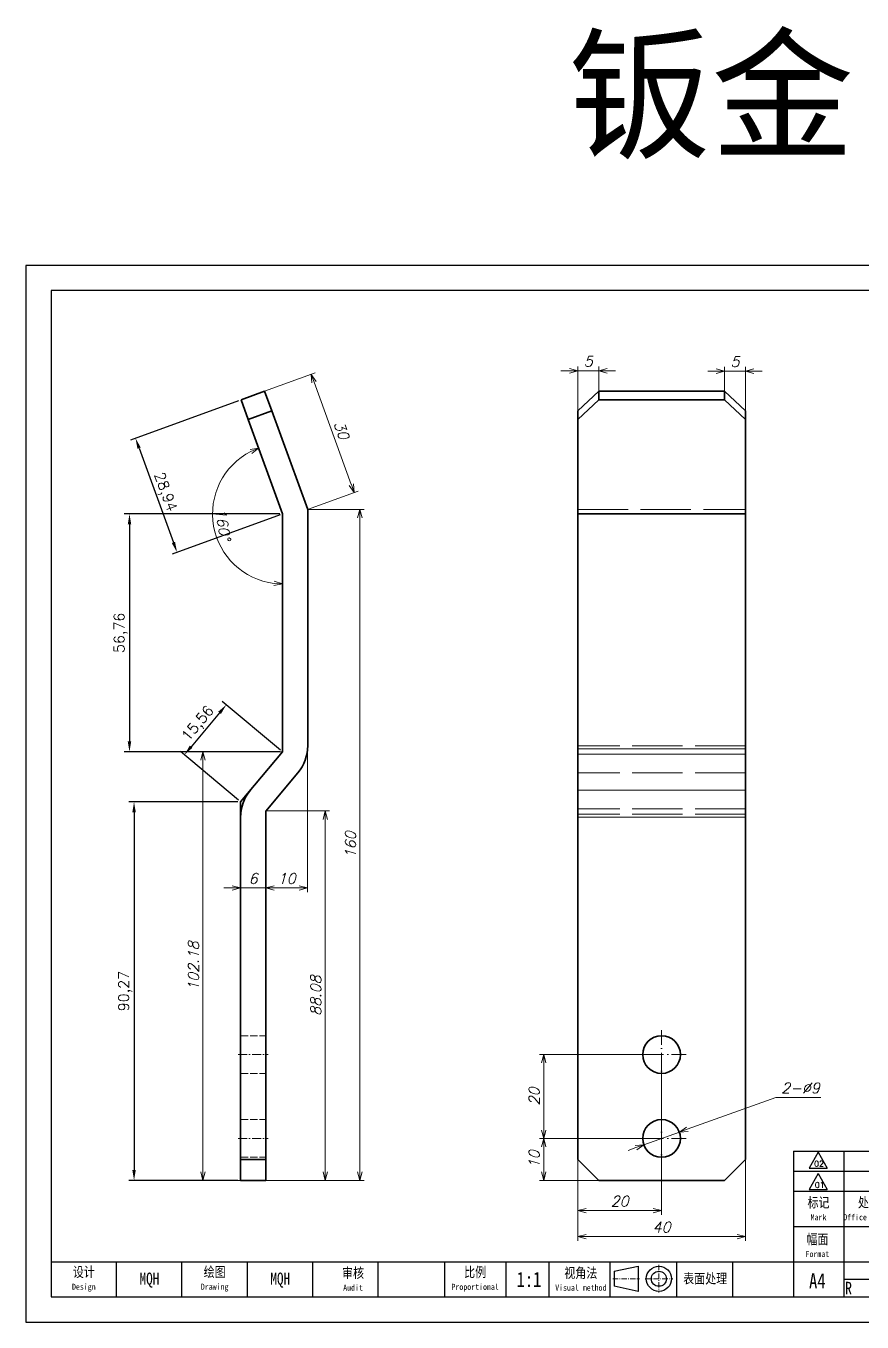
# Model space of a CAD drawing. Header units: millimetres. Extents: x 747 to 69177, y -20652 to 978.
# Drawn here: x 1800.9 to 2000.3, y 306.7 to 615.8 of the extents above; entities that cross this region are included whole.
import ezdxf

# ---------------------------------------------------------------- set-up
doc = ezdxf.new("R2010")
doc.units = ezdxf.units.MM
doc.linetypes.add('DASHDOT', pattern=[18.5, 12, -3, 0.5, -3])
doc.linetypes.add('DASHED', pattern=[15, 12, -3])
for name, color, linetype, lineweight in [('标注线', 3, 'Continuous', 25), ('细实线', 4, 'Continuous', 25), ('细点划线', 1, 'DASHDOT', 20)]:
    doc.layers.add(name, color=color, linetype=linetype, lineweight=lineweight)
doc.styles.add('DIM_FONT', font='romans.shx', dxfattribs={"oblique": 15})
doc.styles.get("Standard").update_dxf_attribs({"font": 'txt', "bigfont": 'gbcbig.shx'})
doc.styles.add('宋体', font='', dxfattribs={"width": 0.8, "height": 5})
doc.styles.get('宋体').set_extended_font_data('SimSun')
doc.dimstyles.new('ISO-25', dxfattribs={"dimtxt": 2.5, "dimasz": 2.5, "dimexe": 1.25, "dimexo": 0.625, "dimtad": 1, "dimtxsty": 'Standard', "dimcen": 2.5, "dimadec": 0, "dimazin": 0, "dimtfac": 1, "dimtmove": 0, "dimatfit": 3, "dimfxl": 0, "dimarcsym": 0})
doc.dimstyles.new('KK2.5', dxfattribs={"dimtxt": 2.5, "dimasz": 2, "dimexe": 1, "dimexo": 0, "dimgap": 1, "dimtad": 1, "dimtoh": 1, "dimdsep": 46, "dimtxsty": 'DIM_FONT', "dimblk": 'OPEN30', "dimcen": 0, "dimclrd": 3, "dimclre": 3, "dimclrt": 3, "dimazin": 2, "dimtfac": 1, "dimtmove": 0, "dimatfit": 3, "dimldrblk": 'OPEN30', "dimfxl": 0, "dimtolj": 1, "dimlwd": 20, "dimlwe": 20, "dimarcsym": 0})

# ---------------------------------------------------------------- blocks, each defined once
blk = doc.blocks.new('BZ-MQH')
for p, q in [((-213949.02, 20874.59), (-214275.72, 20874.59)), ((-214275.72, 20874.59), (-214275.72, 20643.59)), ((-213954.52, 20869.09), (-214270.22, 20869.09)), ((-214270.22, 20869.09), (-214270.22, 20649.09)), ((-214107.97, 20680.99), (-214107.97, 20664.49)), ((-214102.53, 20680.75), (-214104.48, 20677.22)), ((-214102.53, 20680.75), (-214100.59, 20677.22)), ((-214104.48, 20677.22), (-214100.59, 20677.22)), ((-214102.53, 20676.07), (-214104.48, 20672.55)), ((-214102.53, 20676.07), (-214100.59, 20672.55)), ((-214104.48, 20672.55), (-214100.59, 20672.55)), ((-214107.97, 20664.49), (-214107.97, 20649.09)), ((-214270.22, 20656.79), (-214107.97, 20656.79)), ((-214255.92, 20649.09), (-214255.92, 20656.79)), ((-214241.62, 20649.09), (-214241.62, 20656.79)), ((-214227.32, 20649.09), (-214227.32, 20656.79)), ((-214213.02, 20649.09), (-214213.02, 20656.79)), ((-214198.72, 20649.09), (-214198.72, 20656.79)), ((-214170.76, 20649.09), (-214170.76, 20656.79)), ((-214161.32, 20649.09), (-214161.32, 20656.79)), ((-214148, 20649.09), (-214148, 20656.79)), ((-214121.3, 20656.79), (-214121.3, 20649.09)), ((-214270.22, 20649.09), (-213954.52, 20649.09)), ((-214275.72, 20643.59), (-213949.02, 20643.59))]:
    blk.add_line(p, q)
at = {"layer": '标注线'}
for p, q in [((-214107.97, 20680.99), (-213954.52, 20680.99)), ((-214096.97, 20680.99), (-214096.97, 20664.49)), ((-214107.97, 20676.59), (-214022.17, 20676.59)), ((-214107.97, 20672.19), (-214022.17, 20672.19)), ((-214107.97, 20664.49), (-213954.52, 20664.49)), ((-214096.97, 20664.49), (-214096.97, 20649.09)), ((-214184.2, 20656.79), (-214184.2, 20649.09)), ((-214137.26, 20656.79), (-214133.41, 20656.79)), ((-214133.41, 20649.09), (-214133.41, 20656.79)), ((-214107.97, 20656.79), (-213954.52, 20656.79)), ((-214096.97, 20652.94), (-214082.91, 20652.94))]:
    blk.add_line(p, q, dxfattribs=at)
at = {"layer": '细实线', "ltscale": 43.147169}
for p, q in [((-214147.11, 20654.71), (-214141.9, 20655.81)), ((-214147.11, 20654.71), (-214147.11, 20651.41)), ((-214141.9, 20655.81), (-214141.9, 20650.31)), ((-214141.88, 20650.31), (-214147.11, 20651.41))]:
    blk.add_line(p, q, dxfattribs=at)
for radius in [2.75, 1.65]:
    blk.add_circle((-214137.36, 20653.06), radius, dxfattribs=at)
at = {"layer": '细点划线', "ltscale": 0.1}
for p, q in [((-214137.36, 20656.12), (-214137.36, 20650.04)), ((-214147.45, 20653.06), (-214141.62, 20653.06)), ((-214140.4, 20653.06), (-214134.32, 20653.06))]:
    blk.add_line(p, q, dxfattribs=at)
at = {"char_height": 1.238, "width": 0.2114, "attachment_point": 1}
for s, insert in [('02', (-214103.42, 20678.82)), ('01', (-214103.27, 20674.19))]:
    blk.add_mtext(s, dxfattribs=dict(at, insert=insert))
at = {"layer": '标注线', "style": '宋体'}
for s, insert, char_height, width, attachment_point in [('标记\\P{\\H0.6x;Mark}', (-214102.47, 20668.34), 2.2, 11, 5), ('处数\\P{\\H0.6x;Office Number}', (-214091.47, 20668.34), 2.2, 11, 5), ('幅面\\P{\\H0.6x;Format}', (-214102.72, 20660.3), 2.2, 13.7944, 5), ('设计\\P{\\H0.6x;Design}', (-214263.07, 20652.94), 2.2, 14.3, 5), ('绘图\\P{\\H0.6x;Drawing}', (-214234.47, 20652.94), 2.2, 14.3, 5), ('审核\\P{\\H0.6x;Audit}', (-214204.22, 20652.94), 2.2, 14.674, 5), ('比例\\P{\\H0.6x;Proportional}', (-214177.53, 20652.94), 2.2, 13.5797, 5), ('视角法\\P{\\H0.6x;Visual method}', (-214154.43, 20652.94), 2.2, 13.7944, 5), ('表面处理', (-214127.25, 20653), 2.2, 13.7944, 5), ('R', (-214096.66, 20651.02), 2.75, 6.8356, 4)]:
    blk.add_mtext(s, dxfattribs=dict(at, insert=insert, char_height=char_height, width=width, attachment_point=attachment_point))
at = {"layer": '细实线', "char_height": 3.3, "width": 13.75, "attachment_point": 5, "style": '宋体'}
for s, insert in [('1:1', (-214165.76, 20652.9)), ('A4', (-214102.74, 20652.6)), ('A4', (-214102.74, 20652.6))]:
    blk.add_mtext(s, dxfattribs=dict(at, insert=insert))
blk = doc.blocks.new('_Open30')
at = {"color": 0, "linetype": 'ByBlock', "lineweight": -2}
for p, q in [((-1, 0.27), (0, 0)), ((0, 0), (-1, -0.27)), ((0, 0), (-1, 0))]:
    blk.add_line(p, q, dxfattribs=at)
blk = doc.blocks.new('*D81')
at = {"color": 3, "lineweight": 20, "transparency": 16777216}
for p, q in [((1952.46, 350.49), (1923.34, 350.49)), ((1924.34, 342.49), (1924.34, 348.49)), ((1944.54, 340.49), (1923.34, 340.49))]:
    blk.add_line(p, q, dxfattribs=at)
at = {"layer": 'Defpoints', "color": 0, "transparency": 16777216}
for p in [(1924.34, 350.49), (1952.46, 350.49), (1944.54, 340.49)]:
    blk.add_point(p, dxfattribs=at)
at = {"color": 3, "lineweight": 20, "transparency": 16777216, "xscale": 2, "yscale": 2, "zscale": 2}
for p, rotation in [((1924.34, 350.49), 90), ((1924.34, 340.49), 270)]:
    blk.add_blockref('_Open30', p, dxfattribs=dict(at, rotation=rotation))
at = {"color": 3, "transparency": 16777216, "insert": (1922.09, 345.49), "char_height": 2.5, "attachment_point": 5, "rotation": 90, "style": 'DIM_FONT'}
blk.add_mtext('\\A1;10', dxfattribs=at)
blk = doc.blocks.new('*D82')
at = {"color": 3, "lineweight": 20, "transparency": 16777216}
for p, q in [((1952.46, 370.49), (1923.34, 370.49)), ((1924.34, 352.49), (1924.34, 368.49)), ((1944.77, 350.49), (1923.34, 350.49))]:
    blk.add_line(p, q, dxfattribs=at)
at = {"layer": 'Defpoints', "color": 0, "transparency": 16777216}
for p in [(1924.34, 370.49), (1952.46, 370.49), (1944.77, 350.49)]:
    blk.add_point(p, dxfattribs=at)
at = {"color": 3, "lineweight": 20, "transparency": 16777216, "xscale": 2, "yscale": 2, "zscale": 2}
for p, rotation in [((1924.34, 370.49), 90), ((1924.34, 350.49), 270)]:
    blk.add_blockref('_Open30', p, dxfattribs=dict(at, rotation=rotation))
at = {"color": 3, "transparency": 16777216, "insert": (1922.09, 360.49), "char_height": 2.5, "attachment_point": 5, "rotation": 90, "style": 'DIM_FONT'}
blk.add_mtext('\\A1;20', dxfattribs=at)
blk = doc.blocks.new('*D83')
at = {"color": 3, "lineweight": 20, "transparency": 16777216}
for p, q in [((1952.46, 370.49), (1952.46, 332.26)), ((1932.46, 362.28), (1932.46, 332.26)), ((1934.46, 333.26), (1950.46, 333.26))]:
    blk.add_line(p, q, dxfattribs=at)
at = {"layer": 'Defpoints', "color": 0, "transparency": 16777216}
for p in [(1952.46, 370.49), (1932.46, 362.28), (1952.46, 333.26)]:
    blk.add_point(p, dxfattribs=at)
at = {"color": 3, "lineweight": 20, "transparency": 16777216, "xscale": 2, "yscale": 2, "zscale": 2, "rotation": 180}
blk.add_blockref('_Open30', (1932.46, 333.26), dxfattribs=at)
at = {"color": 3, "lineweight": 20, "transparency": 16777216, "xscale": 2, "yscale": 2, "zscale": 2}
blk.add_blockref('_Open30', (1952.46, 333.26), dxfattribs=at)
at = {"color": 3, "transparency": 16777216, "insert": (1942.46, 335.51), "char_height": 2.5, "attachment_point": 5, "style": 'DIM_FONT'}
blk.add_mtext('\\A1;20', dxfattribs=at)
blk = doc.blocks.new('*D84')
at = {"color": 3, "lineweight": 20, "transparency": 16777216}
for p, q in [((1932.46, 352.34), (1932.46, 326.06)), ((1972.46, 350.33), (1972.46, 326.06)), ((1934.46, 327.06), (1970.46, 327.06))]:
    blk.add_line(p, q, dxfattribs=at)
at = {"layer": 'Defpoints', "color": 0, "transparency": 16777216}
for p in [(1932.46, 352.34), (1972.46, 350.33), (1972.46, 327.06)]:
    blk.add_point(p, dxfattribs=at)
at = {"color": 3, "lineweight": 20, "transparency": 16777216, "xscale": 2, "yscale": 2, "zscale": 2, "rotation": 180}
blk.add_blockref('_Open30', (1932.46, 327.06), dxfattribs=at)
at = {"color": 3, "lineweight": 20, "transparency": 16777216, "xscale": 2, "yscale": 2, "zscale": 2}
blk.add_blockref('_Open30', (1972.46, 327.06), dxfattribs=at)
at = {"color": 3, "transparency": 16777216, "insert": (1952.46, 329.31), "char_height": 2.5, "attachment_point": 5, "style": 'DIM_FONT'}
blk.add_mtext('\\A1;40', dxfattribs=at)
blk = doc.blocks.new('*D85')
at = {"color": 3, "lineweight": 20, "transparency": 16777216}
for p, q in [((1979.71, 360.26), (1958.58, 352.69)), ((1990.45, 360.26), (1979.71, 360.26)), ((1948.23, 348.97), (1956.7, 352.01)), ((1946.34, 348.3), (1944.46, 347.62))]:
    blk.add_line(p, q, dxfattribs=at)
at = {"layer": 'Defpoints', "color": 0, "transparency": 16777216}
for p in [(1956.7, 352.01), (1948.23, 348.97)]:
    blk.add_point(p, dxfattribs=at)
at = {"color": 3, "lineweight": 20, "transparency": 16777216, "xscale": 2, "yscale": 2, "zscale": 2}
for p, rotation in [((1956.7, 352.01), 199.7263257141157), ((1948.23, 348.97), 19.72632571411565)]:
    blk.add_blockref('_Open30', p, dxfattribs=dict(at, rotation=rotation))
at = {"color": 3, "transparency": 16777216, "insert": (1985.58, 362.51), "char_height": 2.5, "attachment_point": 5, "style": 'DIM_FONT'}
blk.add_mtext('\\A1;2-∅9', dxfattribs=at)
blk = doc.blocks.new('*D86')
at = {"color": 3, "lineweight": 20, "transparency": 16777216}
for p, q in [((1858.06, 428.58), (1873.26, 428.58)), ((1872.26, 342.49), (1872.26, 426.58)), ((1858.06, 340.49), (1873.26, 340.49))]:
    blk.add_line(p, q, dxfattribs=at)
at = {"layer": 'Defpoints', "color": 0, "transparency": 16777216}
for p in [(1858.06, 428.58), (1872.26, 428.58), (1858.06, 340.49)]:
    blk.add_point(p, dxfattribs=at)
at = {"color": 3, "lineweight": 20, "transparency": 16777216, "xscale": 2, "yscale": 2, "zscale": 2}
for p, rotation in [((1872.26, 428.58), 90), ((1872.26, 340.49), 270)]:
    blk.add_blockref('_Open30', p, dxfattribs=dict(at, rotation=rotation))
at = {"color": 3, "transparency": 16777216, "insert": (1870.01, 384.53), "char_height": 2.5, "attachment_point": 5, "rotation": 90, "style": 'DIM_FONT'}
blk.add_mtext('\\A1;88.08', dxfattribs=at)
blk = doc.blocks.new('*D87')
at = {"color": 3, "lineweight": 20, "transparency": 16777216}
for p, q in [((1862.06, 442.68), (1842.09, 442.68)), ((1843.09, 342.49), (1843.09, 440.68)), ((1855.06, 340.49), (1842.09, 340.49))]:
    blk.add_line(p, q, dxfattribs=at)
at = {"layer": 'Defpoints', "color": 0, "transparency": 16777216}
for p in [(1843.09, 442.68), (1862.06, 442.68), (1855.06, 340.49)]:
    blk.add_point(p, dxfattribs=at)
at = {"color": 3, "lineweight": 20, "transparency": 16777216, "xscale": 2, "yscale": 2, "zscale": 2}
for p, rotation in [((1843.09, 442.68), 90), ((1843.09, 340.49), 270)]:
    blk.add_blockref('_Open30', p, dxfattribs=dict(at, rotation=rotation))
at = {"color": 3, "transparency": 16777216, "insert": (1840.84, 391.58), "char_height": 2.5, "attachment_point": 5, "rotation": 90, "style": 'DIM_FONT'}
blk.add_mtext('\\A1;102.18', dxfattribs=at)
blk = doc.blocks.new('*D88')
at = {"color": 3, "lineweight": 20, "transparency": 16777216}
for p, q in [((1868.06, 454.72), (1868.06, 409.23)), ((1858.06, 416.81), (1858.06, 409.23)), ((1860.06, 410.23), (1866.06, 410.23))]:
    blk.add_line(p, q, dxfattribs=at)
at = {"layer": 'Defpoints', "color": 0, "transparency": 16777216}
for p in [(1868.06, 454.72), (1858.06, 416.81), (1868.06, 410.23)]:
    blk.add_point(p, dxfattribs=at)
at = {"color": 3, "lineweight": 20, "transparency": 16777216, "xscale": 2, "yscale": 2, "zscale": 2, "rotation": 180}
blk.add_blockref('_Open30', (1858.06, 410.23), dxfattribs=at)
at = {"color": 3, "lineweight": 20, "transparency": 16777216, "xscale": 2, "yscale": 2, "zscale": 2}
blk.add_blockref('_Open30', (1868.06, 410.23), dxfattribs=at)
at = {"color": 3, "transparency": 16777216, "insert": (1863.06, 412.48), "char_height": 2.5, "attachment_point": 5, "style": 'DIM_FONT'}
blk.add_mtext('\\A1;10', dxfattribs=at)
blk = doc.blocks.new('*D89')
at = {"color": 3, "lineweight": 20, "transparency": 16777216}
for p, q in [((1868.06, 500.49), (1881.51, 500.49)), ((1880.51, 342.49), (1880.51, 498.49)), ((1863.08, 340.49), (1881.51, 340.49))]:
    blk.add_line(p, q, dxfattribs=at)
at = {"layer": 'Defpoints', "color": 0, "transparency": 16777216}
for p in [(1868.06, 500.49), (1880.51, 500.49), (1863.08, 340.49)]:
    blk.add_point(p, dxfattribs=at)
at = {"color": 3, "lineweight": 20, "transparency": 16777216, "xscale": 2, "yscale": 2, "zscale": 2}
for p, rotation in [((1880.51, 500.49), 90), ((1880.51, 340.49), 270)]:
    blk.add_blockref('_Open30', p, dxfattribs=dict(at, rotation=rotation))
at = {"color": 3, "transparency": 16777216, "insert": (1878.26, 420.49), "char_height": 2.5, "attachment_point": 5, "rotation": 90, "style": 'DIM_FONT'}
blk.add_mtext('\\A1;160', dxfattribs=at)
blk = doc.blocks.new('*D90')
at = {"color": 3, "lineweight": 20, "transparency": 16777216}
for p, q in [((1857.8, 528.68), (1869.84, 533.06)), ((1878.47, 506.41), (1869.58, 530.84)), ((1868.06, 500.49), (1880.1, 504.87))]:
    blk.add_line(p, q, dxfattribs=at)
at = {"layer": 'Defpoints', "color": 0, "transparency": 16777216}
for p in [(1868.9, 532.72), (1857.8, 528.68), (1868.06, 500.49)]:
    blk.add_point(p, dxfattribs=at)
at = {"color": 3, "lineweight": 20, "transparency": 16777216, "xscale": 2, "yscale": 2, "zscale": 2}
for p, rotation in [((1868.9, 532.72), 109.9999373658037), ((1879.16, 504.53), 289.9999373658037)]:
    blk.add_blockref('_Open30', p, dxfattribs=dict(at, rotation=rotation))
at = {"color": 3, "transparency": 16777216, "insert": (1876.14, 519.4), "char_height": 2.5, "attachment_point": 5, "rotation": 289.9999, "style": 'DIM_FONT'}
blk.add_mtext('\\A1;30', dxfattribs=at)
blk = doc.blocks.new('*D91')
at = {"color": 3, "lineweight": 20, "transparency": 16777216}
blk.add_arc((1862.06, 499.43), 16.68, 116.8728, 263.1279, dxfattribs=at)
at = {"layer": 'Defpoints', "color": 0, "transparency": 16777216}
for p in [(1853.87, 521.93), (1846.08, 504.22), (1862.06, 499.43), (1862.06, 499.43), (1862.06, 442.68)]:
    blk.add_point(p, dxfattribs=at)
at = {"color": 3, "lineweight": 20, "transparency": 16777216, "xscale": 2, "yscale": 2, "zscale": 2}
for p, rotation in [((1856.36, 515.11), 23.43671814613448), ((1862.06, 482.75), 356.5639587837661)]:
    blk.add_blockref('_Open30', p, dxfattribs=dict(at, rotation=rotation))
at = {"color": 3, "transparency": 16777216, "insert": (1847.85, 496.93), "char_height": 2.5, "attachment_point": 5, "rotation": 280.0003, "style": 'DIM_FONT'}
blk.add_mtext('\\A1;160°', dxfattribs=at)
blk = doc.blocks.new('*D92')
at = {"color": 3, "lineweight": 20, "transparency": 16777216}
for p, q in [((1852.06, 397.7), (1852.06, 411.23)), ((1858.06, 397.7), (1858.06, 411.23)), ((1850.06, 410.23), (1848.06, 410.23)), ((1858.06, 410.23), (1852.06, 410.23)), ((1860.06, 410.23), (1862.06, 410.23))]:
    blk.add_line(p, q, dxfattribs=at)
at = {"layer": 'Defpoints', "color": 0, "transparency": 16777216}
for p in [(1852.06, 410.23), (1852.06, 397.7), (1858.06, 397.7)]:
    blk.add_point(p, dxfattribs=at)
at = {"color": 3, "lineweight": 20, "transparency": 16777216, "xscale": 2, "yscale": 2, "zscale": 2}
blk.add_blockref('_Open30', (1852.06, 410.23), dxfattribs=at)
at = {"color": 3, "lineweight": 20, "transparency": 16777216, "xscale": 2, "yscale": 2, "zscale": 2, "rotation": 180}
blk.add_blockref('_Open30', (1858.06, 410.23), dxfattribs=at)
at = {"color": 3, "transparency": 16777216, "insert": (1855.06, 412.48), "char_height": 2.5, "attachment_point": 5, "style": 'DIM_FONT'}
blk.add_mtext('\\A1;6', dxfattribs=at)
blk = doc.blocks.new('*D93')
at = {"color": 3, "lineweight": 20, "transparency": 16777216}
for p, q in [((1930.46, 533.56), (1928.46, 533.56)), ((1932.46, 517.93), (1932.46, 534.56)), ((1937.46, 533.56), (1932.46, 533.56)), ((1937.46, 526.63), (1937.46, 534.56)), ((1939.46, 533.56), (1941.46, 533.56))]:
    blk.add_line(p, q, dxfattribs=at)
at = {"layer": 'Defpoints', "color": 0, "transparency": 16777216}
for p in [(1932.46, 533.56), (1937.46, 526.63), (1932.46, 517.93)]:
    blk.add_point(p, dxfattribs=at)
at = {"color": 3, "lineweight": 20, "transparency": 16777216, "xscale": 2, "yscale": 2, "zscale": 2}
blk.add_blockref('_Open30', (1932.46, 533.56), dxfattribs=at)
at = {"color": 3, "lineweight": 20, "transparency": 16777216, "xscale": 2, "yscale": 2, "zscale": 2, "rotation": 180}
blk.add_blockref('_Open30', (1937.46, 533.56), dxfattribs=at)
at = {"color": 3, "transparency": 16777216, "insert": (1934.96, 535.81), "char_height": 2.5, "attachment_point": 5, "style": 'DIM_FONT'}
blk.add_mtext('\\A1;5', dxfattribs=at)
blk = doc.blocks.new('*D94')
at = {"color": 3, "lineweight": 20, "transparency": 16777216}
for p, q in [((1965.46, 533.48), (1963.46, 533.48)), ((1967.46, 526.63), (1967.46, 534.48)), ((1967.46, 533.48), (1972.46, 533.48)), ((1972.46, 518.67), (1972.46, 534.48)), ((1974.46, 533.48), (1976.46, 533.48))]:
    blk.add_line(p, q, dxfattribs=at)
at = {"layer": 'Defpoints', "color": 0, "transparency": 16777216}
for p in [(1972.46, 533.48), (1967.46, 526.63), (1972.46, 518.67)]:
    blk.add_point(p, dxfattribs=at)
at = {"color": 3, "lineweight": 20, "transparency": 16777216, "xscale": 2, "yscale": 2, "zscale": 2}
blk.add_blockref('_Open30', (1967.46, 533.48), dxfattribs=at)
at = {"color": 3, "lineweight": 20, "transparency": 16777216, "xscale": 2, "yscale": 2, "zscale": 2, "rotation": 180}
blk.add_blockref('_Open30', (1972.46, 533.48), dxfattribs=at)
at = {"color": 3, "transparency": 16777216, "insert": (1969.96, 535.73), "char_height": 2.5, "attachment_point": 5, "style": 'DIM_FONT'}
blk.add_mtext('\\A1;5', dxfattribs=at)
blk = doc.blocks.new('*D125')
at = {"color": 0, "lineweight": -2, "transparency": 16777216}
for p, q in [((1851.58, 526.42), (1825.83, 517.05)), ((1827.86, 515.12), (1836.05, 492.63)), ((1861.48, 499.22), (1835.73, 489.85))]:
    blk.add_line(p, q, dxfattribs=at)
at = {"color": 0, "transparency": 16777216}
for points in [[(1828.25, 515.27), (1827.47, 514.98), (1827.01, 517.47)], [(1836.44, 492.77), (1835.66, 492.48), (1836.91, 490.28)]]:
    blk.add_solid(points, dxfattribs=at)
at = {"layer": 'Defpoints', "color": 0, "transparency": 16777216}
for p in [(1852.16, 526.63), (1862.06, 499.43), (1836.91, 490.28)]:
    blk.add_point(p, dxfattribs=at)
at = {"color": 0, "transparency": 16777216, "insert": (1833.91, 504.59), "char_height": 2.5, "attachment_point": 5, "rotation": 290.0003}
blk.add_mtext('28,94', dxfattribs=at)
blk = doc.blocks.new('*D126')
at = {"color": 0, "lineweight": -2, "transparency": 16777216}
for p, q in [((1861.44, 499.43), (1824.32, 499.43)), ((1825.57, 496.93), (1825.57, 445.18)), ((1861.44, 442.68), (1824.32, 442.68))]:
    blk.add_line(p, q, dxfattribs=at)
at = {"color": 0, "transparency": 16777216}
for points in [[(1825.16, 496.93), (1825.99, 496.93), (1825.57, 499.43)], [(1825.16, 445.18), (1825.99, 445.18), (1825.57, 442.68)]]:
    blk.add_solid(points, dxfattribs=at)
at = {"layer": 'Defpoints', "color": 0, "transparency": 16777216}
for p in [(1862.06, 499.43), (1825.57, 442.68), (1862.06, 442.68)]:
    blk.add_point(p, dxfattribs=at)
at = {"color": 0, "transparency": 16777216, "insert": (1823.49, 471.06), "char_height": 2.5, "attachment_point": 5, "rotation": 90}
blk.add_mtext('56,76', dxfattribs=at)
blk = doc.blocks.new('*D127')
at = {"color": 0, "lineweight": -2, "transparency": 16777216}
for p, q in [((1861.58, 443.08), (1847.71, 454.72)), ((1847.06, 452), (1840.28, 443.91)), ((1851.58, 431.16), (1837.71, 442.8))]:
    blk.add_line(p, q, dxfattribs=at)
at = {"color": 0, "transparency": 16777216}
for points in [[(1846.74, 452.27), (1847.38, 451.73), (1848.67, 453.92)], [(1839.96, 444.18), (1840.59, 443.65), (1838.67, 442)]]:
    blk.add_solid(points, dxfattribs=at)
at = {"layer": 'Defpoints', "color": 0, "transparency": 16777216}
for p in [(1862.06, 442.68), (1838.67, 442), (1852.06, 430.76)]:
    blk.add_point(p, dxfattribs=at)
at = {"color": 0, "transparency": 16777216, "insert": (1842.07, 449.3), "char_height": 2.5, "attachment_point": 5, "rotation": 50.0008}
blk.add_mtext('15,56', dxfattribs=at)
blk = doc.blocks.new('*D128')
at = {"color": 0, "lineweight": -2, "transparency": 16777216}
for p, q in [((1851.44, 430.76), (1825.41, 430.76)), ((1826.66, 428.26), (1826.66, 342.99)), ((1851.44, 340.49), (1825.41, 340.49))]:
    blk.add_line(p, q, dxfattribs=at)
at = {"color": 0, "transparency": 16777216}
for points in [[(1826.25, 428.26), (1827.08, 428.26), (1826.66, 430.76)], [(1826.25, 342.99), (1827.08, 342.99), (1826.66, 340.49)]]:
    blk.add_solid(points, dxfattribs=at)
at = {"layer": 'Defpoints', "color": 0, "transparency": 16777216}
for p in [(1852.06, 430.76), (1826.66, 340.49), (1852.06, 340.49)]:
    blk.add_point(p, dxfattribs=at)
at = {"color": 0, "transparency": 16777216, "insert": (1824.58, 385.63), "char_height": 2.5, "attachment_point": 5, "rotation": 90}
blk.add_mtext('90,27', dxfattribs=at)

msp = doc.modelspace()

# ---------------------------------------------------------------- linework, layer by layer
at = {"color": 7, "lineweight": 35}
for p, q in [((1857.803, 528.683), (1852.165, 526.631)), ((1859.513, 523.985), (1857.803, 528.683)), ((1937.463, 528.683), (1932.463, 523.985)), ((1937.463, 528.683), (1967.463, 528.683)), ((1937.463, 528.683), (1937.463, 526.631)), ((1972.463, 523.985), (1967.463, 528.683)), ((1967.463, 528.683), (1967.463, 526.631)), ((1852.165, 526.631), (1853.875, 521.933)), ((1937.463, 526.631), (1932.463, 521.933)), ((1937.463, 526.631), (1967.463, 526.631)), ((1967.463, 526.631), (1972.463, 521.933)), ((1859.513, 523.985), (1853.875, 521.933)), ((1868.064, 500.493), (1859.513, 523.985)), ((1932.463, 523.985), (1932.463, 521.933)), ((1972.463, 523.985), (1972.463, 521.933)), ((1853.875, 521.933), (1862.064, 499.435)), ((1932.463, 521.933), (1932.463, 499.435)), ((1972.463, 521.933), (1972.463, 499.435)), ((1862.064, 499.435), (1862.064, 442.677)), ((1868.064, 444.132), (1868.064, 500.493)), ((1932.463, 499.435), (1932.463, 443.404)), ((1932.463, 499.435), (1972.463, 499.435)), ((1972.463, 499.435), (1972.463, 443.404)), ((1852.064, 430.759), (1862.064, 442.677)), ((1932.463, 442.119), (1932.463, 443.404)), ((1932.463, 433.547), (1932.463, 442.119)), ((1972.463, 442.119), (1972.463, 443.404)), ((1972.463, 433.547), (1972.463, 442.119)), ((1865.724, 437.704), (1858.064, 428.575)), ((1932.463, 427.119), (1932.463, 433.547)), ((1972.463, 427.119), (1972.463, 433.547)), ((1852.064, 345.493), (1852.064, 430.759)), ((1858.064, 428.575), (1858.064, 345.493)), ((1932.463, 345.493), (1932.463, 427.119)), ((1972.463, 345.493), (1972.463, 427.119)), ((1852.064, 340.493), (1852.064, 345.493)), ((1858.064, 345.493), (1852.064, 345.493)), ((1858.064, 340.493), (1858.064, 345.493)), ((1937.463, 340.493), (1932.463, 345.493)), ((1967.463, 340.493), (1972.463, 345.493)), ((1858.064, 340.493), (1852.064, 340.493)), ((1967.463, 340.493), (1937.463, 340.493))]:
    msp.add_line(p, q, dxfattribs=at)
at = {"color": 7, "linetype": 'DASHED', "lineweight": 13, "ltscale": 0.150001}
msp.add_line((1859.513, 523.985), (1853.875, 521.933), dxfattribs=at)
at = {"color": 7, "linetype": 'DASHED', "lineweight": 13}
for p, q in [((1932.463, 500.493), (1972.463, 500.493)), ((1972.463, 444.132), (1932.463, 444.132)), ((1972.463, 437.704), (1932.463, 437.704)), ((1972.463, 429.133), (1932.463, 429.133)), ((1972.463, 427.847), (1932.463, 427.847))]:
    msp.add_line(p, q, dxfattribs=at)
at = {"color": 7, "lineweight": 13}
for p, q in [((1972.463, 443.404), (1932.463, 443.404)), ((1972.463, 442.119), (1932.463, 442.119)), ((1972.463, 433.547), (1932.463, 433.547)), ((1972.463, 427.119), (1932.463, 427.119))]:
    msp.add_line(p, q, dxfattribs=at)
at = {"color": 7, "linetype": 'DASHED', "lineweight": 13, "ltscale": 0.15}
for p, q in [((1852.064, 374.993), (1858.064, 374.993)), ((1852.064, 365.993), (1858.064, 365.993)), ((1852.064, 354.993), (1858.064, 354.993)), ((1852.064, 345.993), (1858.064, 345.993)), ((1858.064, 345.493), (1852.064, 345.493))]:
    msp.add_line(p, q, dxfattribs=at)
at = {"color": 7, "linetype": 'DASHDOT', "lineweight": 13, "ltscale": 0.292499}
for p, q in [((1952.463, 376.343), (1952.463, 364.643)), ((1952.463, 356.343), (1952.463, 344.643))]:
    msp.add_line(p, q, dxfattribs=at)
at = {"color": 7, "linetype": 'DASHDOT', "lineweight": 13, "ltscale": 0.179993}
for p, q in [((1851.464, 370.493), (1858.663, 370.493)), ((1851.464, 350.493), (1858.663, 350.493))]:
    msp.add_line(p, q, dxfattribs=at)
at = {"color": 7, "linetype": 'DASHDOT', "lineweight": 13, "ltscale": 0.292505}
for p, q in [((1958.313, 370.493), (1946.613, 370.493)), ((1958.313, 350.493), (1946.613, 350.493))]:
    msp.add_line(p, q, dxfattribs=at)
at = {"color": 7, "lineweight": 35}
for centre in [(1952.463, 370.493), (1952.463, 350.493)]:
    msp.add_circle(centre, 4.5, dxfattribs=at)
for centre, start, end in [((1858.064, 444.132), 320, 0), ((1862.064, 427.119), 140, 180.00001)]:
    msp.add_arc(centre, 10, start, end, dxfattribs=at)

# ---------------------------------------------------------------- block references
at = {"xscale": 1.090909090882633, "yscale": 1.090909090904461, "zscale": 1.09090909091291}
msp.add_blockref('BZ-MQH', (235556.213, -22213.593), dxfattribs=at)

# ---------------------------------------------------------------- texts
at = {"lineweight": 100, "insert": (1930.172, 611.864), "char_height": 25, "width": 148.85973, "attachment_point": 1}
msp.add_mtext('{\\fSimSun|b0|i0|c134|p2;\\C1;钣金}', dxfattribs=at)
at = {"layer": '细实线', "char_height": 2.88, "width": 17.28, "attachment_point": 5, "style": '宋体'}
for insert in [(1830.329, 316.69), (1861.529, 316.69)]:
    msp.add_mtext('MQH', dxfattribs=dict(at, insert=insert))

# ---------------------------------------------------------------- dimensions: what is measured, and where the dimension line sits
for base, p1, p2, picture, middle in [((1932.463, 533.564), (1937.463, 526.631), (1932.463, 517.933), '*D93', (1934.963, 535.814)), ((1972.463, 533.482), (1967.463, 526.631), (1972.463, 518.67), '*D94', (1969.963, 535.732)), ((1868.064, 410.226), (1858.064, 416.811), (1868.064, 454.717), '*D88', (1863.064, 412.476)), ((1852.064, 410.226), (1858.064, 397.696), (1852.064, 397.696), '*D92', (1855.064, 412.476)), ((1952.463, 333.262), (1932.463, 362.279), (1952.463, 370.493), '*D83', (1942.463, 335.512)), ((1972.463, 327.06), (1932.463, 352.337), (1972.463, 350.329), '*D84', (1952.463, 329.31))]:
    dim = msp.add_linear_dim(base=base, p1=p1, p2=p2, dimstyle='KK2.5')
    dim.commit()
    dim.dimension.update_dxf_attribs({"geometry": picture, "text_midpoint": middle})
for p1, p2, distance, dimstyle, picture, middle in [((1868.064, 500.493), (1857.803, 528.683), -11.805, 'KK2.5', '*D90', (1876.141, 519.395)), ((1852.165, 526.631), (1862.064, 499.435), -26.773, 'ISO-25', '*D125', (1833.913, 504.588)), ((1862.064, 499.435), (1862.064, 442.677), -36.491, 'ISO-25', '*D126', (1823.489, 471.056)), ((1862.064, 442.677), (1852.064, 430.759), -17.487, 'ISO-25', '*D127', (1842.072, 449.297)), ((1852.064, 430.759), (1852.064, 340.493), -25.402, 'ISO-25', '*D128', (1824.579, 385.626))]:
    dim = msp.add_aligned_dim(p1=p1, p2=p2, distance=distance, dimstyle=dimstyle)
    dim.commit()
    dim.dimension.update_dxf_attribs({"geometry": picture, "text_midpoint": middle})
dim = msp.add_angular_dim_2l(base=(1846.08, 504.22), line1=((1853.875, 521.933), (1862.064, 499.435)), line2=((1862.064, 499.435), (1862.064, 442.677)), dimstyle='KK2.5')
dim.commit()
dim.dimension.update_dxf_attribs({"geometry": '*D91', "text_midpoint": (1847.848, 496.928)})
for base, p1, p2, picture, middle in [((1880.512, 500.493), (1863.081, 340.493), (1868.064, 500.493), '*D89', (1878.262, 420.493)), ((1843.093, 442.677), (1855.064, 340.493), (1862.064, 442.677), '*D87', (1840.843, 391.585)), ((1872.26, 428.575), (1858.064, 340.493), (1858.064, 428.575), '*D86', (1870.01, 384.534)), ((1924.338, 370.493), (1944.769, 350.493), (1952.463, 370.493), '*D82', (1922.088, 360.493)), ((1924.338, 350.493), (1944.544, 340.493), (1952.463, 350.493), '*D81', (1922.088, 345.493))]:
    dim = msp.add_linear_dim(base=base, p1=p1, p2=p2, angle=90, dimstyle='KK2.5')
    dim.commit()
    dim.dimension.update_dxf_attribs({"geometry": picture, "text_midpoint": middle})
dim = msp.add_diameter_dim_2p(p1=(1948.227, 348.974), p2=(1956.699, 352.011), text='2-<>', dimstyle='KK2.5')
dim.commit()
dim.dimension.update_dxf_attribs({"geometry": '*D85', "text_midpoint": (1985.579, 360.262), "dimtype": 163})

doc.saveas('drawing.dxf')
